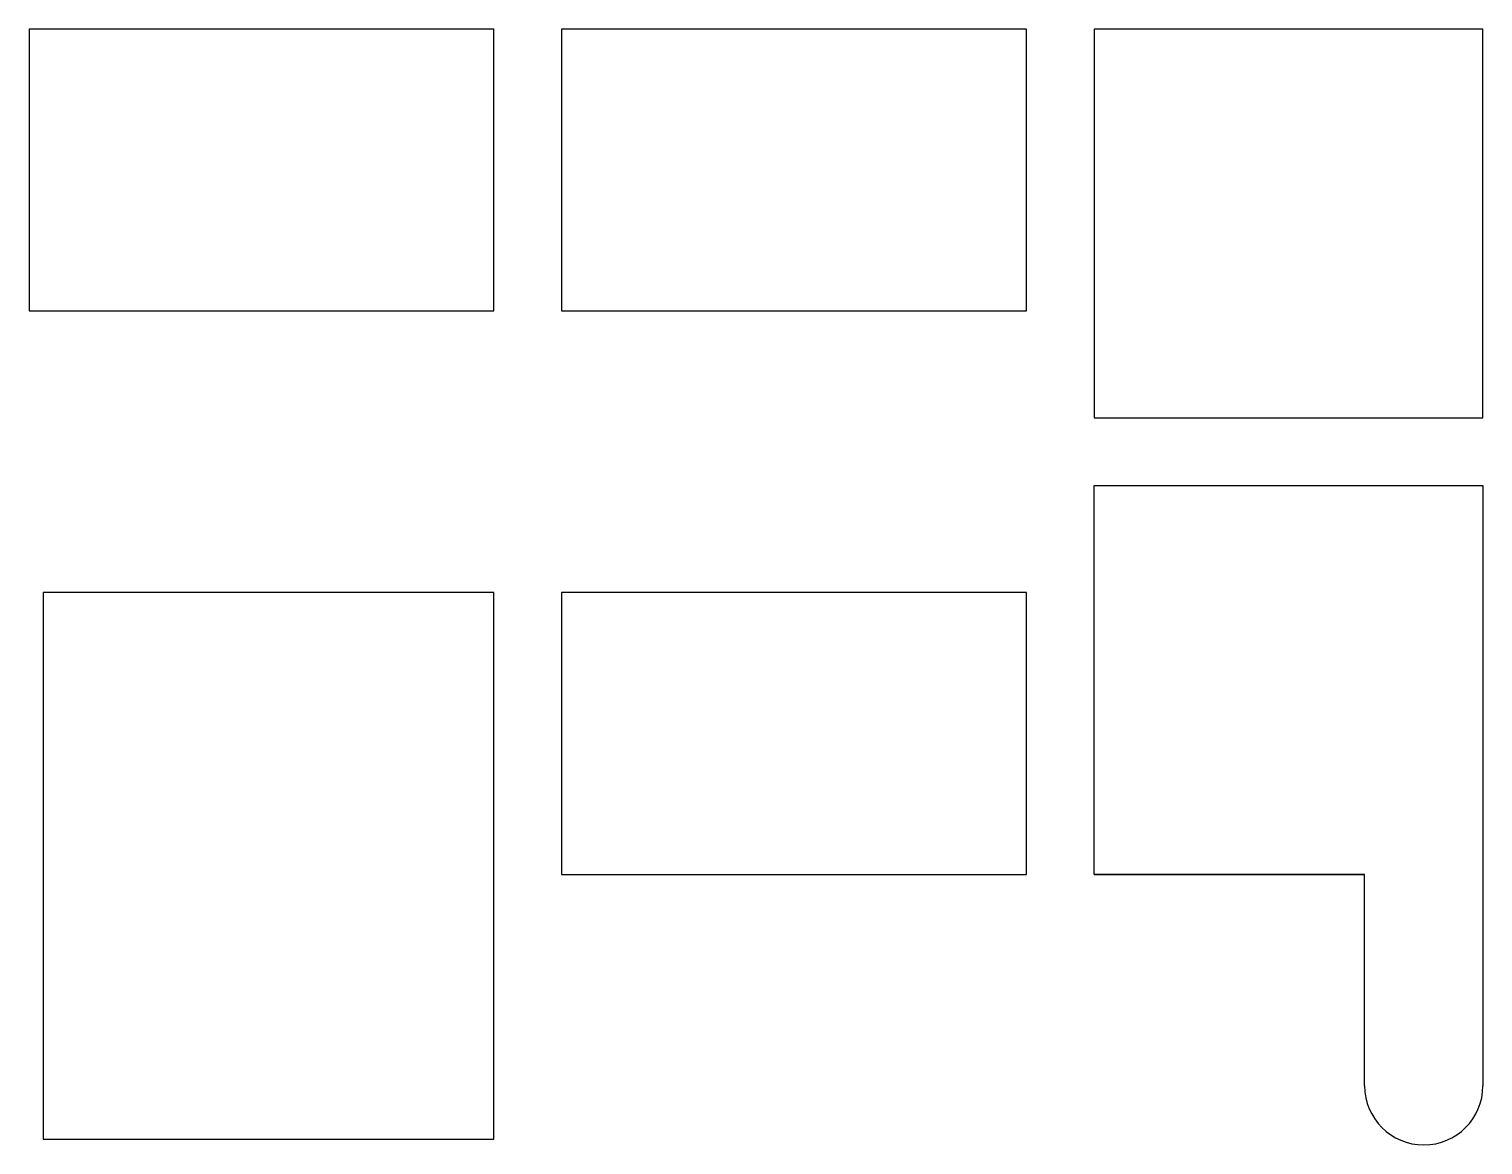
# Model space of a CAD drawing. Header units: millimetres. Extents: x 94.3 to 158.8, y 105 to 154.5.
import ezdxf

# ---------------------------------------------------------------- set-up
doc = ezdxf.new("R2010")
doc.units = ezdxf.units.MM
doc.header["$MEASUREMENT"] = 0
doc.layers.add('ground plane', color=7, linetype='Continuous')
doc.layers.add('switch+battery', color=7, linetype='Continuous')

msp = doc.modelspace()

# ---------------------------------------------------------------- linework, layer by layer
at = {"layer": 'ground plane'}
for p, q in [((141.538, 116.994), (146.288, 116.994)), ((153.538, 116.994), (141.538, 116.994)), ((146.288, 116.994), (153.538, 116.994)), ((153.538, 107.619), (153.538, 116.994)), ((158.788, 116.994), (158.788, 107.619))]:
    msp.add_line(p, q, dxfattribs=at)
msp.add_lwpolyline([(153.538, 116.994), (141.538, 116.994), (141.538, 134.244), (158.788, 134.244), (158.788, 116.994)], dxfattribs=at)
msp.add_arc((156.163, 107.619), 2.625, 180, 0, dxfattribs=at)
at = {"layer": 'switch+battery'}
for points in [[(94.288, 141.994), (114.913, 141.994), (114.913, 154.494), (94.288, 154.494)], [(117.913, 141.994), (138.538, 141.994), (138.538, 154.494), (117.913, 154.494)], [(141.538, 137.244), (158.788, 137.244), (158.788, 154.494), (141.538, 154.494)], [(94.913, 105.244), (114.913, 105.244), (114.913, 129.494), (94.913, 129.494)], [(117.913, 116.994), (138.538, 116.994), (138.538, 129.494), (117.913, 129.494)]]:
    msp.add_lwpolyline(points, close=True, dxfattribs=at)

doc.saveas('drawing.dxf')
